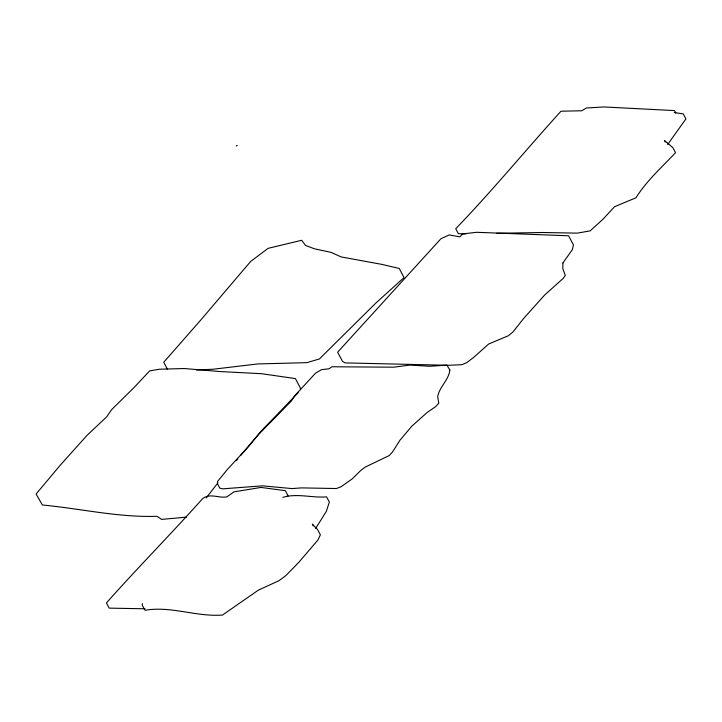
<?xml version="1.0" encoding="UTF-8"?>
<svg xmlns="http://www.w3.org/2000/svg" width="722" height="722" viewBox="0 0 722 722"><rect width="100%" height="100%" fill="white"/><g stroke="black" fill="none" stroke-linecap="round" stroke-linejoin="round"><path stroke-width="1.08" d="M142.324 603.592L142.216 605.054L144.96 610.252C171.204 605.794 196.267 617.012 222.502 615.054L258.431 590.1L279.071 580.65L285.993 575.47L298.727 562.42L317.924 540.011L320.387 534.822L317.635 529.632L312.346 524.136L313.267 525.869M315.658 528.423L326.398 511.257L329.349 502.052L326.597 496.862C312.057 498.072 297.311 493.072 282.843 497.35M667.697 144.49L685.9 118.904L683.247 113.895L674.231 112.542M206.248 497.918L217.882 482.883M236.347 460.636L237.782 458.939M240.643 455.537L261.382 430.89L298.159 392.75M236.166 146.015L237.285 145.366M186.547 517.123L161.602 519.398L156.981 516.302C118.381 517.575 80.602 508.613 42.372 504.994L36.1 494.001L60.242 465.212L87.01 435.366L106.639 416.874L111.766 409.5L134.346 387.227L149.671 370.891L159.499 369.213L184.272 368.536L220.075 371.55L261.59 373.707L295.406 378.59L300.226 387.696L300.569 389.609M196.465 370.025L213.207 369.222L257.871 363.933L306.823 362.67L319.422 358.951L375.991 302.915L404.058 277.564L399.239 268.458L381.712 264.351L341.208 256.942L331.055 252.357L314.485 248.81L305.487 245.417L301.67 240.291L268.097 248.35L250.687 261.418L200.779 320.017L163.732 362.245L167.585 369.529M496.772 233.287L542.727 232.502L577.311 233.134L590.154 230.887L602.888 219.317L614.485 206.745L635.974 197.783C646.551 180.789 661.903 167.197 675.53 152.676L672.877 147.667L664.402 140.393L665.278 142.063M466.033 233.865L458.38 233.72L455.735 228.721C492.287 190.834 525.607 150.185 561.003 111.215L581.742 110.773L586.336 108.002L603.899 106.946L674.51 110.592L675.837 113.101M145.068 608.781L109.166 608.132L106.423 602.933C137.929 567.456 171.222 533.82 202.819 498.433C210.436 492.909 218.766 498.433 226.843 496.88L233.982 491.853L261.03 487.44L285.343 490.671L288.096 495.861M562.916 262.961L562.808 268.593L565.29 275.479L563.404 278.205L544.704 294.973L523.676 318.438L512.9 332.03L508.378 335.73L488.677 344.006L473.831 357.255L466.791 362.634L461.881 364.682L448.768 365.287L344.963 362.895L342.454 361.289L337.634 352.183L440.934 238.729L449.237 234.921L459.923 236.861L462.649 233.91L476.592 232.303L568.584 235.787L573.412 244.893L572.402 249.577L562.916 262.961M449.851 369.962C448.822 380.214 439.22 386.821 437.667 396.938L438.814 403.192L435.574 406.703L427.243 412.397L411.865 426.142L400.006 440.158L392.461 452.044L389.221 455.555L365.395 466.999L361.036 470.193L352.183 478.921L341.073 486.745L336.398 488.532L301.417 487.892L291.932 488.577L262.537 485.843L222.611 488.839L219.777 488.126L217.656 484.119L217.421 481.619L227.466 469.372L248.512 446.548L258.72 434.283L291.345 401.035L294.522 395.954L315.577 373.13L321.507 369.664L329.061 368.762L331.94 366.767L393.779 367.191L409.735 365.106L429.906 366.28L446.891 365.133L449.851 369.962"/></g></svg>
